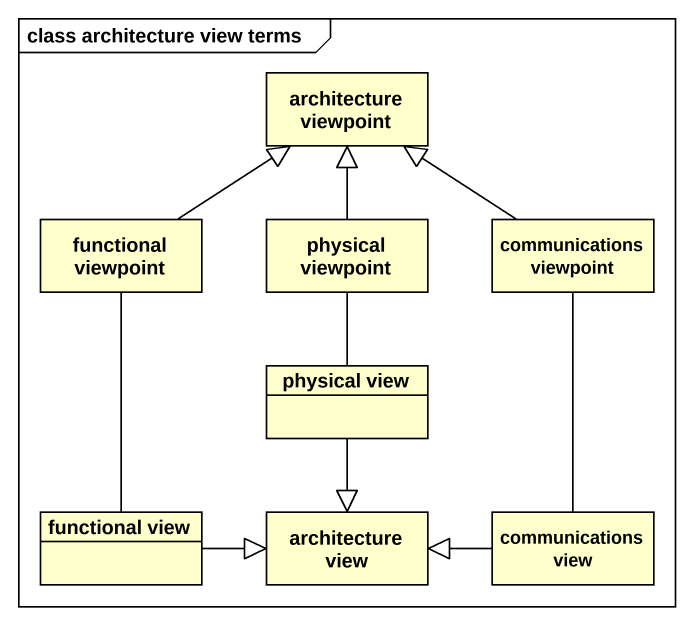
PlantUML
@startuml
mainframe class architecture view terms
hide circle
hide empty members
class "architecture viewpoint" as architecture_viewpoint
class "functional viewpoint" as functional_viewpoint
class "physical viewpoint" as physical_viewpoint
class "communications viewpoint" as communications_viewpoint
class "physical view" as physical_view
class "functional view" as functional_view
class "architecture view" as architecture_view
class "communications view" as communications_view
functional_viewpoint -up-|> architecture_viewpoint
functional_viewpoint -- functional_view
physical_viewpoint -up-|> architecture_viewpoint
physical_viewpoint -- physical_view
communications_viewpoint -up-|> architecture_viewpoint
communications_viewpoint -- communications_view
physical_view --|> architecture_view
functional_view -right-|> architecture_view
communications_view -left-|> architecture_view
@enduml
